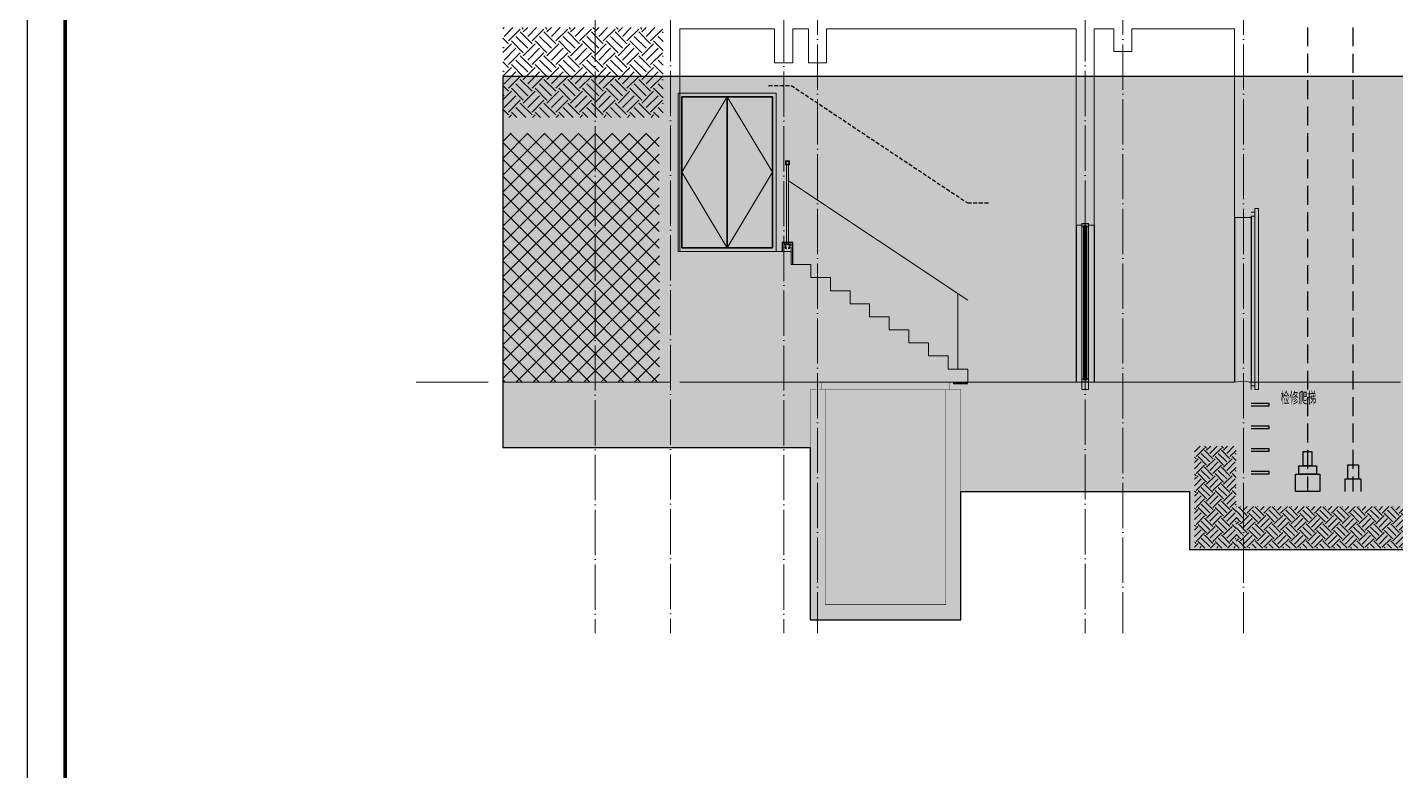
# Model space of a CAD drawing. Extents: x -518115 to 389031, y -231062 to 1628073.
# Drawn here: x 132830 to 150981, y -102427 to -92578 of the extents above; entities that cross this region are included whole.
import ezdxf

# ---------------------------------------------------------------- set-up
doc = ezdxf.new("R2010")
doc.units = 0
doc.header["$LTSCALE"] = 1000
doc.header["$MEASUREMENT"] = 0
for name, pattern in [('#P_--_20B1_001_t3$0$DASH', [0.35, 0.25, -0.1]), ('DASH', [0.35, 0.25, -0.1]), ('DOTE', [2.42, 2, -0.2, 0.02, -0.2]), ('HIDDEN', [0.375, 0.25, -0.125])]:
    doc.linetypes.add(name, pattern=pattern)
for name, color, linetype in [('DIM_LEAD', 3, 'Continuous'), ('PUB_TEXT', 4, 'Continuous'), ('人防集水坑', 11, 'Continuous'), ('图框', 140, 'Continuous'), ('审核', 1, 'Continuous'), ('看线', 251, 'Continuous'), ('设备', 253, 'Continuous')]:
    doc.layers.add(name, color=color, linetype=linetype)
for name, color, linetype, lineweight in [('DOTE', 19, 'DOTE', 9), ('S_WINDOW', 144, 'Continuous', 15), ('STAIR', 2, 'Continuous', 18), ('WALL', 9, 'Continuous', 40), ('WINDOW', 144, 'Continuous', 15), ('内粉刷', 37, 'Continuous', 9), ('填充', 251, 'Continuous', 5), ('建筑', 30, 'Continuous', 25), ('立面-普通轮廓', 7, 'Continuous', 18), ('立面-栏杆', 105, 'Continuous', 15), ('立面-窗', 129, 'Continuous', 30), ('立面-窗开启线', 250, 'Continuous', 13), ('细细', 250, 'Continuous', 0)]:
    doc.layers.add(name, color=color, linetype=linetype, lineweight=lineweight)
doc.layers.add('yichutu', color=7, linetype='Continuous', true_color=0xffffff, plot=False)
doc.styles.add('_TCH_DIM', font='SIMPLEX.shx', dxfattribs={"width": 0.7, "bigfont": 'GBCBIG.shx'})
pattern_1 = [(315, (-857601.1222, -624692.1193), (-1.767766953, -1.767766953), []), (315, (-857599.9437, -624692.1193), (-1.767766953, -1.767766953), [])]
pattern_2 = [(315, (-857601.1222, -626830.3562), (-1.767766953, -1.767766953), []), (315, (-857599.9437, -626830.3562), (-1.767766953, -1.767766953), [])]

# ---------------------------------------------------------------- blocks, each defined once
blk = doc.blocks.new('A$C47413AFC')
at = {"layer": '立面-普通轮廓'}
blk.add_lwpolyline([(1300, 0), (0, 0), (0, 2100), (1300, 2100)], close=True, dxfattribs=at)
at = {"layer": '立面-窗'}
blk.add_line((650, 50), (650, 2050), dxfattribs=at)
blk.add_lwpolyline([(1250, 50), (50, 50), (50, 2050), (1250, 2050)], close=True, dxfattribs=at)
at = {"layer": '立面-窗开启线', "ltscale": 0.5}
for points in [[(650, 2050), (50, 1050), (650, 50)], [(650, 2050), (1250, 1050), (650, 50)]]:
    blk.add_lwpolyline(points, dxfattribs=at)
blk = doc.blocks.new('FGSDFSFSEFESFES')
at = {"layer": 'WINDOW', "ltscale": 0.8}
for p, q in [((175259, -121034), (175209, -121034)), ((175259, -121084), (175209, -121084)), ((175259, -123284), (175209, -123284)), ((175259, -123334), (175209, -123334))]:
    blk.add_line(p, q, dxfattribs=at)
blk.add_lwpolyline([(175159, -123384), (175209, -123384), (175209, -120984), (175159, -120984), (175159, -123384)], dxfattribs=at)
blk = doc.blocks.new('yct-841-594-84100-59399.9999999999-100-1000.0')
at = {"layer": 'yichutu', "color": 7, "true_color": 0xffffff}
blk.add_lwpolyline([(0, 0), (0, 59400), (84100, 59400), (84100, 0)], close=True, dxfattribs=at)
blk = doc.blocks.new('A$C549D2611')
at = {"layer": '图框'}
blk.add_lwpolyline([(0, 0), (42050, 0), (42050, -29700), (0, -29700)], close=True, dxfattribs=at)
blk.add_lwpolyline([(0, 0), (42050, 0), (42050, -29700), (0, -29700)], close=True, dxfattribs=at)
at = {"layer": '图框', "const_width": 50}
blk.add_lwpolyline([(41550, -29200), (41550, -500), (1250, -500), (1250, -29200)], close=True, dxfattribs=at)

msp = doc.modelspace()

# ---------------------------------------------------------------- hatches: boundary and pattern name
at = {"true_color": 0x636466}
h = msp.add_hatch(dxfattribs=at)
h.set_pattern_fill('碎沙', color=251, scale=80)
h.set_pattern_definition([(37.5, (-156230.73, 246541.5), (-6.400125, 195.765295), [0, -154.432, 0, -172.72, 0, -165.1]), (7.5, (-156230.73, 246541.5), (179.80931, 286.73004), [0, -83.312, 0, -139.192, 0, -53.34]), (327.5, (-156355.7, 246541.5), (316.39695, 0.574874), [0, -50.8, 0, -182.88, 0, -238.76]), (317.5, (-156355.7, 246541.5), (305.42258, 89.17173), [0, -25.4, 0, -119.888, 0, -137.16])])
h.paths.add_polyline_path([(139136.3, -93228.4), (139136.3, -98147.4), (143213.3, -98147.4), (143213.3, -100428.4), (145213.3, -100428.4), (145213.3, -98728.4), (148244.3, -98728.4), (148244.3, -99497.4), (151782.3, -99497.4), (151782.3, -98147.4), (152963.4, -98147.4), (152963.4, -93228.4)])
at = {"layer": '填充'}
h = msp.add_hatch(dxfattribs=at)
h.set_pattern_fill('EARTH', color=250, scale=70, angle=45, style=0)
h.set_pattern_definition([(45, (-658190, -479042.68), (0, 314.308964), [222.25, -222.25]), (45, (-658248.93, -478983.74), (0, 314.308964), [222.25, -222.25]), (45, (-658307.87, -478924.8), (0, 314.308964), [222.25, -222.25]), (135, (-658307.87, -478885.52), (-314.308964, 0), [222.25, -222.25]), (135, (-658248.93, -478826.59), (-314.308964, 0), [222.25, -222.25]), (135, (-658190, -478767.66), (-314.308964, 0), [222.25, -222.25])])
edge = h.paths.add_edge_path()
edge.add_line((139136.3, -92578.4), (139136.3, -93771.7))
edge.add_line((139136.3, -93771.7), (141263.9, -93771.9))
edge.add_line((141264.3, -93775.1), (141264.3, -92581.8))
edge.add_line((141264.3, -92581.8), (139136.3, -92578.4))
h = msp.add_hatch(dxfattribs=at)
h.set_pattern_fill('ANSI37', color=196, scale=100, style=0)
h.set_pattern_definition([(45, (-1146169.55, -601929.2), (-112.253202, 112.253202), []), (135, (-1146169.55, -601929.2), (-112.253202, -112.253202), [])])
edge = h.paths.add_edge_path()
edge.add_line((139379, -93978.4), (139136.3, -93978.4))
edge.add_line((139136.3, -93978.4), (139136.3, -97278.4))
edge.add_line((139136.3, -97278.4), (141213.3, -97278.4))
edge.add_line((141214.2, -97273.7), (141213.1, -93978.2))
edge.add_line((141213.1, -93978.2), (139379, -93978.4))
h = msp.add_hatch(dxfattribs=at)
h.set_pattern_fill('EARTH', color=250, scale=50, angle=45, style=0)
h.set_pattern_definition([(45, (-14558.7, 39505.65), (0, 224.5064), [158.75, -158.75]), (45, (-14600.8, 39547.75), (0, 224.5064), [158.75, -158.75]), (45, (-14642.89, 39589.84), (0, 224.5064), [158.75, -158.75]), (135, (-14642.89, 39617.9), (-224.5064, 0), [158.75, -158.75]), (135, (-14600.8, 39660), (-224.5064, 0), [158.75, -158.75]), (135, (-14558.7, 39702.1), (-224.5064, 0), [158.75, -158.75])])
h.paths.add_polyline_path([(139136.3, -98128.3), (139136.3, -97578.1), (148863.3, -97578.1), (148863.3, -98128.3)])
h = msp.add_hatch(dxfattribs=at)
h.set_pattern_fill('EARTH', color=250, scale=50, angle=45, style=0)
h.set_pattern_definition([(45, (-14658.7, 39355.65), (0, 224.5064), [158.75, -158.75]), (45, (-14700.8, 39397.75), (0, 224.5064), [158.75, -158.75]), (45, (-14742.89, 39439.84), (0, 224.5064), [158.75, -158.75]), (135, (-14742.89, 39467.9), (-224.5064, 0), [158.75, -158.75]), (135, (-14700.8, 39510), (-224.5064, 0), [158.75, -158.75]), (135, (-14658.7, 39552.1), (-224.5064, 0), [158.75, -158.75])])
h.paths.add_polyline_path([(148313.1, -99478.4), (148863.4, -99478.4), (148863.4, -98128), (148313.1, -98128)])
h = msp.add_hatch(dxfattribs=at)
h.set_pattern_fill('EARTH', color=250, scale=50, angle=45, style=0)
h.set_pattern_definition([(45, (-14658.7, 38155.65), (0, 224.5064), [158.75, -158.75]), (45, (-14700.8, 38197.75), (0, 224.5064), [158.75, -158.75]), (45, (-14742.89, 38239.84), (0, 224.5064), [158.75, -158.75]), (135, (-14742.89, 38267.9), (-224.5064, 0), [158.75, -158.75]), (135, (-14700.8, 38310), (-224.5064, 0), [158.75, -158.75]), (135, (-14658.7, 38352.1), (-224.5064, 0), [158.75, -158.75])])
h.paths.add_polyline_path([(151163.3, -99478.3), (151163.3, -98928.4), (148863.3, -98928.1), (148863.3, -99478.3)])
at = {"layer": '细细'}
h = msp.add_hatch(dxfattribs=at)
h.set_pattern_fill('金属', color=256, style=0)
h.set_pattern_definition(pattern_1)
h.paths.add_polyline_path([(146908.3, -95223.4), (146888.3, -95223.4), (146888.3, -95209.9), (146838.3, -95209.9), (146838.3, -95223.4), (146818.3, -95223.4), (146818.3, -95178.4), (146908.3, -95178.4)])
h.paths.add_polyline_path([(146890.3, -95207.9), (146890.3, -95221.4), (146906.3, -95221.4), (146906.3, -95180.4), (146820.3, -95180.4), (146820.3, -95221.4), (146836.3, -95221.4), (146836.3, -95207.9)], flags=16)
h = msp.add_hatch(dxfattribs=at)
h.set_pattern_fill('金属', color=256, style=0)
h.set_pattern_definition(pattern_1)
h.paths.add_polyline_path([(146840.8, -95211.9), (146840.8, -95236.9), (146852.8, -95236.9), (146852.8, -95226.9), (146873.8, -95226.9), (146873.8, -95236.9), (146885.8, -95236.9), (146885.8, -95211.9)])
h.paths.add_polyline_path([(146883.8, -95213.9), (146883.8, -95234.9), (146875.8, -95234.9), (146875.8, -95224.9), (146850.8, -95224.9), (146850.8, -95234.9), (146842.8, -95234.9), (146842.8, -95213.9)], flags=16)
h = msp.add_hatch(color=256, dxfattribs=at)
edge = h.paths.add_edge_path()
edge.add_line((146867.8, -95226.9), (146867.8, -95238.9))
edge.add_arc((146863.3, -95247.2), 9.44, 61.51755, 118.48245)
edge.add_line((146858.8, -95238.9), (146858.8, -95226.9))
edge.add_arc((146863.3, -95218.6), 9.44, 241.51755, 298.48245)
h = msp.add_hatch(dxfattribs=at)
h.set_pattern_fill('金属', color=256, style=0)
h.set_pattern_definition(pattern_2)
h.paths.add_polyline_path([(146908.3, -97233.4), (146888.3, -97233.4), (146888.3, -97246.9), (146838.3, -97246.9), (146838.3, -97233.4), (146818.3, -97233.4), (146818.3, -97278.4), (146908.3, -97278.4)])
h.paths.add_polyline_path([(146890.3, -97248.9), (146890.3, -97235.4), (146906.3, -97235.4), (146906.3, -97276.4), (146820.3, -97276.4), (146820.3, -97235.4), (146836.3, -97235.4), (146836.3, -97248.9)], flags=16)
h = msp.add_hatch(dxfattribs=at)
h.set_pattern_fill('金属', color=256, style=0)
h.set_pattern_definition(pattern_2)
h.paths.add_polyline_path([(146840.8, -97244.9), (146840.8, -97219.9), (146852.8, -97219.9), (146852.8, -97229.9), (146873.8, -97229.9), (146873.8, -97219.9), (146885.8, -97219.9), (146885.8, -97244.9)])
h.paths.add_polyline_path([(146883.8, -97242.9), (146883.8, -97221.9), (146875.8, -97221.9), (146875.8, -97231.9), (146850.8, -97231.9), (146850.8, -97221.9), (146842.8, -97221.9), (146842.8, -97242.9)], flags=16)
h = msp.add_hatch(color=256, dxfattribs=at)
edge = h.paths.add_edge_path()
edge.add_line((146867.8, -97229.9), (146867.8, -97217.9))
edge.add_arc((146863.3, -97209.6), 9.44, 241.51755, 298.48245, ccw=False)
edge.add_line((146858.8, -97217.9), (146858.8, -97229.9))
edge.add_arc((146863.3, -97238.2), 9.44, 61.51755, 118.48245, ccw=False)

# ---------------------------------------------------------------- linework, layer by layer
at = {"layer": 'DIM_LEAD', "color": 1}
msp.add_lwpolyline([(139136.3, -93228.4), (139136.3, -98147.4), (143213.3, -98147.4), (143213.3, -100428.4), (145213.3, -100428.4), (145213.3, -98728.4), (148244.3, -98728.4), (148244.3, -99497.4), (151782.3, -99497.4), (151782.3, -98147.4), (152963.4, -98147.4), (152963.4, -93228.4)], close=True, dxfattribs=at)
at = {"layer": 'DOTE', "linetype": 'DOTE', "ltscale": 0.3}
for p, q in [((143313.3, -73928.4), (143313.3, -100605.4)), ((147363.3, -73928.4), (147363.3, -100605.4)), ((148963.3, -73928.4), (148963.3, -100605.4)), ((140363.3, -86628.4), (140363.3, -100605.4)), ((142863.3, -86628.4), (142863.3, -100605.4)), ((141363.3, -92428.4), (141363.3, -100605.4)), ((146863.3, -92428.4), (146863.3, -100605.4))]:
    msp.add_line(p, q, dxfattribs=at)
at = {"layer": 'DOTE', "linetype": 'DOTE'}
msp.add_line((153463.4, -97278.4), (137986.3, -97278.4), dxfattribs=at)
at = {"layer": 'S_WINDOW'}
for p, q in [((146818.3, -97233.4), (146818.3, -95223.4)), ((146840.8, -97219.9), (146840.8, -95236.9)), ((146885.8, -97219.9), (146885.8, -95236.9)), ((146908.3, -97233.4), (146908.3, -95223.4))]:
    msp.add_line(p, q, dxfattribs=at)
for points in [[(146818.3, -95178.4), (146818.3, -95223.4), (146838.3, -95223.4), (146838.3, -95209.9), (146888.3, -95209.9), (146888.3, -95223.4), (146908.3, -95223.4), (146908.3, -95178.4)], [(146820.3, -95180.4), (146820.3, -95221.4), (146836.3, -95221.4), (146836.3, -95207.9), (146890.3, -95207.9), (146890.3, -95221.4), (146906.3, -95221.4), (146906.3, -95180.4)], [(146840.8, -95211.9), (146840.8, -95236.9), (146852.8, -95236.9), (146852.8, -95226.9), (146873.8, -95226.9), (146873.8, -95236.9), (146885.8, -95236.9), (146885.8, -95211.9)], [(146842.8, -95213.9), (146842.8, -95234.9), (146850.8, -95234.9), (146850.8, -95224.9), (146875.8, -95224.9), (146875.8, -95234.9), (146883.8, -95234.9), (146883.8, -95213.9)], [(146818.3, -97278.4), (146818.3, -97233.4), (146838.3, -97233.4), (146838.3, -97246.9), (146888.3, -97246.9), (146888.3, -97233.4), (146908.3, -97233.4), (146908.3, -97278.4)], [(146818.3, -97278.4), (146908.3, -97278.4), (146908.3, -97378.4), (146818.3, -97378.4)], [(146820.3, -97276.4), (146820.3, -97235.4), (146836.3, -97235.4), (146836.3, -97248.9), (146890.3, -97248.9), (146890.3, -97235.4), (146906.3, -97235.4), (146906.3, -97276.4)], [(146840.8, -97244.9), (146840.8, -97219.9), (146852.8, -97219.9), (146852.8, -97229.9), (146873.8, -97229.9), (146873.8, -97219.9), (146885.8, -97219.9), (146885.8, -97244.9)], [(146842.8, -97242.9), (146842.8, -97221.9), (146850.8, -97221.9), (146850.8, -97231.9), (146875.8, -97231.9), (146875.8, -97221.9), (146883.8, -97221.9), (146883.8, -97242.9)]]:
    msp.add_lwpolyline(points, close=True, dxfattribs=at)
at = {"layer": 'STAIR', "linetype": 'HIDDEN', "ltscale": 0.1}
msp.add_lwpolyline([(142863.3, -95568.4), (142863.3, -95448.4), (142963.7, -95448.4), (142963.7, -95568.4)], dxfattribs=at)
at = {"layer": 'WALL'}
msp.add_line((145303.7, -97298.4), (145112.9, -97298.4), dxfattribs=at)
at = {"layer": '人防集水坑', "color": 3, "linetype": '#P_--_20B1_001_t3$0$DASH', "ltscale": 0.5, "const_width": 5}
msp.add_lwpolyline([(143363.3, -97278.4), (145063.3, -97278.4), (145063.3, -97378.4), (143363.3, -97378.4)], close=True, dxfattribs=at)
at = {"layer": '人防集水坑', "color": 41, "linetype": '#P_--_20B1_001_t3$0$DASH', "ltscale": 0.5, "const_width": 5}
msp.add_lwpolyline([(143413.3, -97378.4), (143413.3, -100228.4), (145013.3, -100228.4), (145013.4, -97378.4), (145063.4, -97378.4), (145063.4, -97378.4), (145213.4, -97378.4), (145213.3, -100428.4), (143213.3, -100428.4), (143213.3, -97378.4), (143363.3, -97378.4), (143363.3, -97378.4)], close=True, dxfattribs=at)
at = {"layer": '内粉刷'}
for p, q in [((139136.3, -97278.4), (141213.3, -97278.4)), ((141483.9, -97278.4), (145164.9, -97278.4)), ((145303.7, -97278.4), (148843.3, -97278.4))]:
    msp.add_line(p, q, dxfattribs=at)
for points in [[(141483.9, -95548.4), (141484.2, -92598.4), (142743.3, -92598.4), (142743.3, -93048.4), (142983.3, -93048.4), (142983.3, -92598.4), (143193.3, -92598.4)], [(143193.3, -92598.4), (143193.3, -93048.4), (143433.3, -93048.4), (143433.3, -92598.4)], [(143433.3, -92598.4), (146743.3, -92598.4), (146743.3, -95198.4), (146818.3, -95198.4)], [(146908.3, -95198.4), (146983.3, -95198.4), (146983.3, -92598.4), (147243.4, -92598.4)], [(147243.4, -92598.4), (147243.4, -92898.4), (147483.4, -92898.4), (147483.4, -92598.4)], [(147483.4, -92598.4), (148843.3, -92598.4)], [(148843.3, -92598.4), (148843.3, -95098.4), (149063.3, -95098.4)], [(145303.7, -97278.4), (145303.7, -97105.4), (145043.7, -97105.4), (145043.7, -96932.4), (144783.7, -96932.4), (144783.7, -96759.4), (144523.7, -96759.4), (144523.7, -96586.4), (144263.7, -96586.4), (144263.7, -96413.4), (144003.7, -96413.4), (144003.7, -96240.4), (143743.7, -96240.4), (143743.7, -96067.4), (143483.7, -96067.4), (143483.7, -95894.4), (143223.7, -95894.4), (143223.7, -95721.4), (142963.7, -95721.4), (142963.7, -95548.4), (141483.9, -95548.4)], [(148843.3, -97278.4), (148963.3, -97268.4), (149063.3, -97278.4)], [(149063.3, -97278.4), (149063.3, -97378.4)]]:
    msp.add_lwpolyline(points, dxfattribs=at)
at = {"layer": '审核', "color": 58, "linetype": 'HIDDEN', "ltscale": 0.2}
msp.add_lwpolyline([(142663.7, -93348.4), (142963.7, -93348.4), (145303.7, -94905.4), (145603.7, -94905.4)], dxfattribs=at)
at = {"layer": '建筑', "color": 2}
for points in [[(149063.3, -97593.6), (149302, -97593.6), (149302, -97563.6), (149063.3, -97563.6)], [(149063.3, -97893.6), (149302, -97893.6), (149302, -97863.6), (149063.3, -97863.6)], [(149063.3, -98193.6), (149302, -98193.6), (149302, -98163.6), (149063.3, -98163.6)], [(149063.3, -98493.6), (149302, -98493.6), (149302, -98463.6), (149063.3, -98463.6)]]:
    msp.add_lwpolyline(points, dxfattribs=at)
at = {"layer": '看线'}
for p, q in [((148843.3, -95098.4), (148843.3, -97278.4)), ((149063.3, -95078.4), (149063.3, -97278.4)), ((146743.3, -95198.4), (146743.3, -97278.4)), ((146983.3, -95198.4), (146983.3, -97278.4))]:
    msp.add_line(p, q, dxfattribs=at)
at = {"layer": '看线', "color": 32}
msp.add_lwpolyline([(142983.3, -95721.4), (142983.3, -95428.4), (142843.3, -95428.4), (142843.3, -95548.4)], dxfattribs=at)
at = {"layer": '立面-栏杆', "color": 4}
for p, q in [((142898.3, -94398.4), (142898.3, -95448.4)), ((142928.3, -95448.4), (142928.3, -94398.4)), ((145303.7, -96191.9), (142928.3, -94611.4)), ((145173.7, -97105.4), (145173.7, -96105.4))]:
    msp.add_line(p, q, dxfattribs=at)
at = {"layer": '立面-栏杆', "linetype": 'DASH', "ltscale": 0.1}
for p, q in [((142873.3, -95455.5), (142873.3, -95448.4)), ((142883.7, -95455.5), (142873.3, -95455.5)), ((142883.7, -95499.4), (142883.7, -95455.5)), ((142935.8, -95455.5), (142890.9, -95455.5)), ((142890.9, -95455.5), (142890.9, -95499.4)), ((142935.8, -95499.4), (142935.8, -95455.5)), ((142943, -95455.5), (142943, -95499.4)), ((142953.3, -95455.5), (142943, -95455.5)), ((142953.3, -95448.4), (142953.3, -95455.5)), ((142892.7, -95501.2), (142898.1, -95501.2)), ((142898.1, -95508.4), (142892.7, -95508.4)), ((142900.8, -95503.9), (142900.8, -95505.7)), ((142925.9, -95505.7), (142925.9, -95503.9)), ((142928.6, -95501.2), (142934, -95501.2)), ((142934, -95508.4), (142928.6, -95508.4))]:
    msp.add_line(p, q, dxfattribs=at)
at = {"layer": '立面-栏杆', "color": 4}
for points in [[(142888.3, -94348.4), (142938.3, -94348.4), (142938.3, -94398.4), (142888.3, -94398.4)], [(142894.3, -94354.4), (142932.3, -94354.4), (142932.3, -94392.4), (142894.3, -94392.4)]]:
    msp.add_lwpolyline(points, close=True, dxfattribs=at)
at = {"layer": '立面-栏杆', "linetype": 'DASH', "ltscale": 0.1}
msp.add_lwpolyline([(142873.3, -95448.4), (142953.3, -95448.4)], dxfattribs=at)
at = {"layer": '立面-栏杆', "linetype": 'DASH', "ltscale": 0.1, "extrusion": (0, 0, -1)}
for centre, major_axis, start_param, end_param in [((142892.7, -95499.4), (6.36, 6.36), 2.3561945, 3.9269908), ((142892.7, -95499.4), (1.27, 1.27), 2.3561945, 3.9269908), ((142898.1, -95503.9), (-1.91, 1.91), 0.7853982, 2.3561945), ((142896.2, -95503.8), (-3.53, 3.53), 2.7488936, 3.5342917), ((142928.6, -95503.9), (-1.91, 1.91), 5.4977871, 7.0685835), ((142928.6, -95505.7), (-1.91, 1.91), 3.9269908, 5.4977871), ((142934, -95499.4), (-1.27, 1.27), 2.3561945, 3.9269908), ((142934, -95499.4), (-6.36, 6.36), 2.3561945, 3.9269908)]:
    msp.add_ellipse(centre, major_axis=major_axis, ratio=1, start_param=start_param, end_param=end_param, dxfattribs=at)
at = {"layer": '细细'}
for points in [[(146852.8, -95236.9), (146852.8, -97219.9)], [(146858.8, -97217.9), (146858.8, -95226.9)], [(146867.8, -97217.9), (146867.8, -95226.9)], [(146873.8, -95236.9), (146873.8, -97219.9)]]:
    msp.add_lwpolyline(points, dxfattribs=at)
for points in [[(146867.8, -95226.9), (146867.8, -95238.9, 0.2538047), (146858.8, -95238.9), (146858.8, -95226.9, 0.2538047)], [(146867.8, -97229.9), (146867.8, -97217.9, -0.2538047), (146858.8, -97217.9), (146858.8, -97229.9, -0.2538047)]]:
    msp.add_lwpolyline(points, format="xyb", close=True, dxfattribs=at)
at = {"layer": '设备', "color": 206, "linetype": 'DASH'}
for p, q in [((149813.3, -73678.4), (149813.3, -98728.4)), ((150413.6, -73678.4), (150413.3, -98728.7))]:
    msp.add_line(p, q, dxfattribs=at)
at = {"layer": '设备', "color": 206}
for p, q in [((150340.5, -98379.8), (150340.5, -98565.5)), ((150486.1, -98379.8), (150340.5, -98379.8)), ((150486.1, -98379.8), (150486.1, -98565.5)), ((150306.2, -98565.5), (150306.2, -98728.4)), ((150520.4, -98565.5), (150306.2, -98565.5)), ((150520.4, -98565.5), (150520.4, -98728.4))]:
    msp.add_line(p, q, dxfattribs=at)
for points in [[(149871.1, -98200.5), (149871.1, -98387.2), (149755.5, -98387.2), (149755.5, -98200.5)], [(149976.2, -98497.4), (149976.2, -98728.4), (149650.4, -98728.4), (149650.4, -98497.4)], [(149928.8, -98387.2), (149928.8, -98497.4), (149697.7, -98497.4), (149697.7, -98387.2)]]:
    msp.add_lwpolyline(points, close=True, dxfattribs=at)

# ---------------------------------------------------------------- block references
at = {"rotation": 270}
msp.add_blockref('A$C549D2611', (162530.5, -70226.6), dxfattribs=at)
msp.add_blockref('A$C47413AFC', (141463.3, -95548.4))
at = {"xscale": -1}
msp.add_blockref('FGSDFSFSEFESFES', (324321.9, 26005.6), dxfattribs=at)
at = {"layer": 'yichutu', "xscale": 0.5, "yscale": 0.5, "zscale": 0.5, "rotation": 270}
msp.add_blockref('yct-841-594-84100-59399.9999999999-100-1000.0', (132830.5, -70226.6), dxfattribs=at)

# ---------------------------------------------------------------- texts
at = {"layer": 'PUB_TEXT', "style": '_TCH_DIM', "width": 0.7}
msp.add_text('检修爬梯', height=168.79, dxfattribs=at).set_placement((149454.5, -97576.1))

doc.saveas('drawing.dxf')
